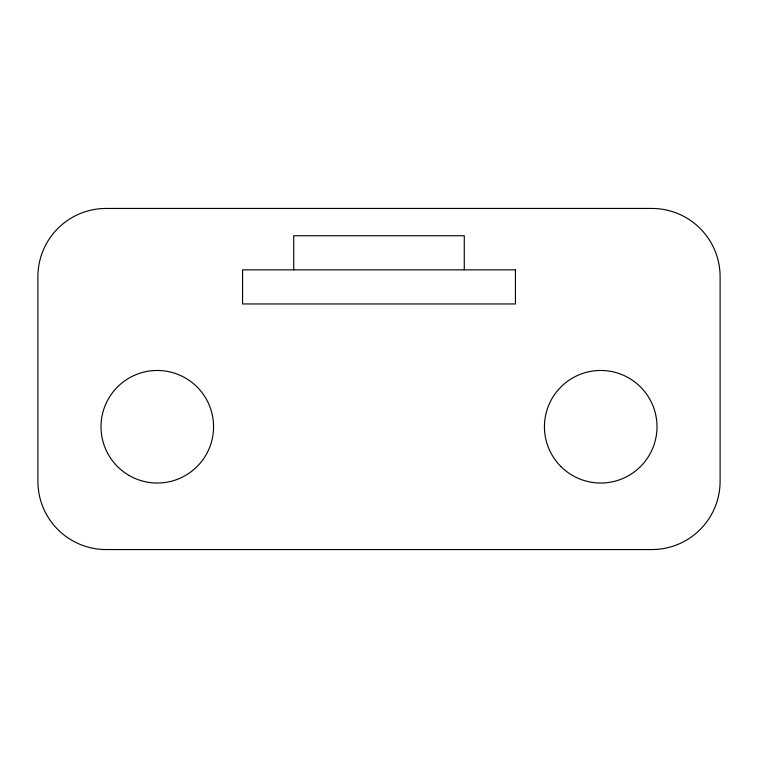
<?xml version="1.0" encoding="UTF-8"?>
<svg xmlns="http://www.w3.org/2000/svg" width="758" height="758" viewBox="0 0 758 758"><rect width="100%" height="100%" fill="white"/><g stroke="black" fill="none" stroke-linecap="round" stroke-linejoin="round"><path stroke-width="1.14" d="M464.275 269.848L464.275 235.738L293.725 235.738L293.725 269.848M651.88 208.45L106.12 208.45A68.22 68.22 0 0 0 37.9 276.67L37.9 481.33A68.22 68.22 0 0 0 106.12 549.55L651.88 549.55A68.22 68.22 0 0 0 720.1 481.33L720.1 276.67A68.22 68.22 0 0 0 651.88 208.45M515.44 269.848L242.56 269.848L242.56 303.958L515.44 303.958L515.44 269.848M560.92 466.549A56.282 56.282 0 0 0 655.083 441.317A56.282 56.282 0 0 0 586.152 372.386A56.282 56.282 0 0 0 560.92 466.549M129.144 475.493A56.282 56.282 0 0 0 213.567 426.754A56.282 56.282 0 0 0 129.144 378.015A56.282 56.282 0 0 0 129.144 475.493"/></g></svg>
